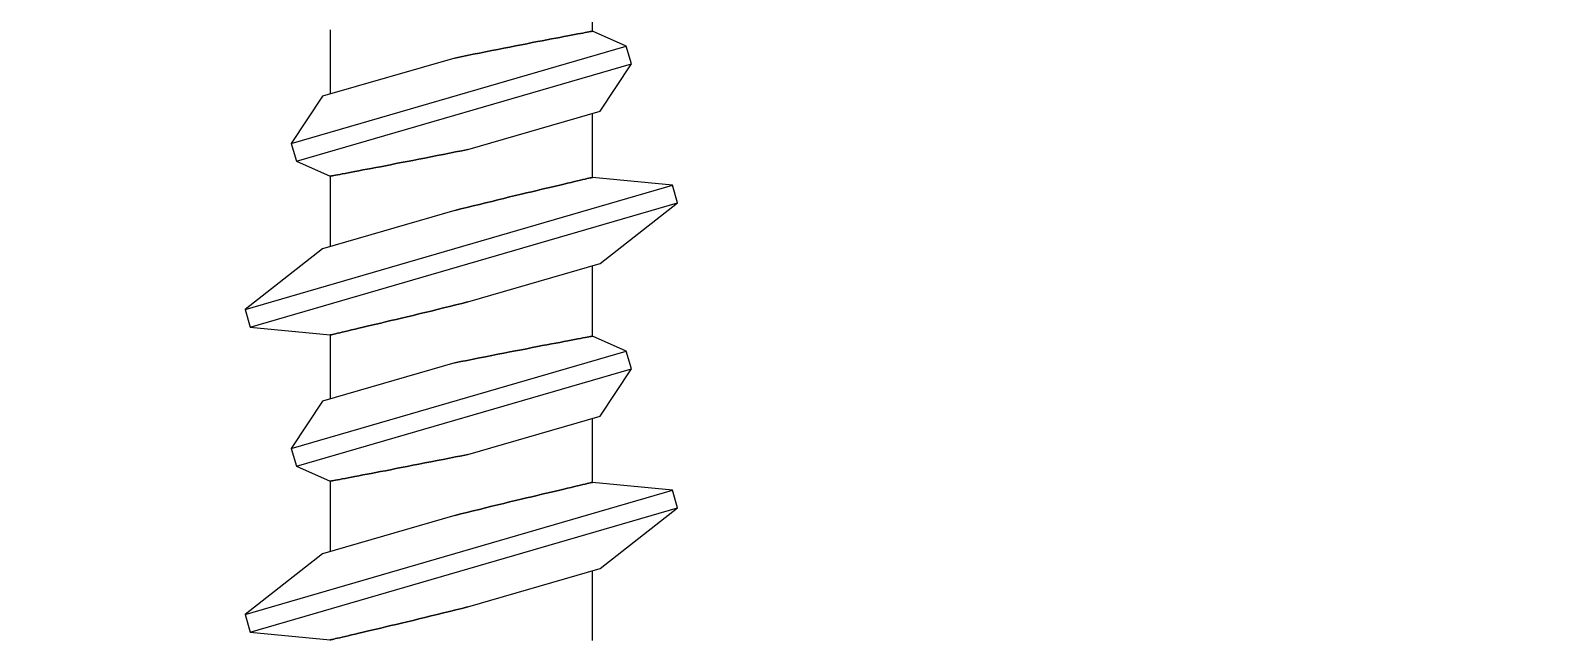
# Model space of a CAD drawing. Header units: millimetres. Extents: x -104 to 89, y -157 to 123.
# Drawn here: x 40.58 to 53.11, y 63.71 to 68.71 of the extents above; entities that cross this region are included whole.
import ezdxf

# ---------------------------------------------------------------- set-up
doc = ezdxf.new("R2010")
doc.units = ezdxf.units.MM
doc.header["$MEASUREMENT"] = 0
doc.layers.add('Board ... BD Dimensions', color=18, linetype='Continuous', lineweight=13, true_color=0x000000)
doc.layers.add('MAIN-1', color=7, linetype='Continuous', true_color=0xffffff)
doc.layers.add('MAIN-2', color=7, linetype='Continuous', true_color=0xffffff)

msp = doc.modelspace()

# ---------------------------------------------------------------- linework, layer by layer
at = {"layer": 'Board ... BD Dimensions'}
msp.add_circle((37.593, 70), 22.174, dxfattribs=at)
at = {"layer": 'MAIN-1'}
for p, q in [((45.183, 68.702), (45.183, 69.279)), ((43.033, 68.712), (43.033, 68.186)), ((45.036, 68.674), (45.062, 68.679)), ((45.062, 68.679), (45.085, 68.683)), ((45.085, 68.683), (45.105, 68.687)), ((45.105, 68.687), (45.123, 68.691)), ((45.123, 68.691), (45.139, 68.694)), ((45.139, 68.694), (45.153, 68.696)), ((45.153, 68.696), (45.164, 68.698)), ((45.164, 68.698), (45.172, 68.7)), ((45.172, 68.7), (45.178, 68.701)), ((45.178, 68.701), (45.182, 68.702)), ((45.182, 68.702), (45.183, 68.702)), ((45.46, 68.579), (45.183, 68.702)), ((42.714, 67.78), (45.46, 68.579)), ((44.358, 68.543), (44.408, 68.553)), ((44.408, 68.553), (44.457, 68.563)), ((44.457, 68.563), (44.506, 68.572)), ((44.506, 68.572), (44.553, 68.581)), ((44.553, 68.581), (44.6, 68.59)), ((44.6, 68.59), (44.645, 68.599)), ((44.645, 68.599), (44.689, 68.608)), ((44.689, 68.608), (44.731, 68.616)), ((44.731, 68.616), (44.771, 68.624)), ((44.771, 68.624), (44.809, 68.631)), ((44.809, 68.631), (44.846, 68.638)), ((44.846, 68.638), (44.882, 68.645)), ((44.882, 68.645), (44.916, 68.651)), ((44.916, 68.651), (44.949, 68.658)), ((44.949, 68.658), (44.98, 68.664)), ((44.98, 68.664), (45.009, 68.669)), ((45.009, 68.669), (45.036, 68.674)), ((45.502, 68.435), (45.46, 68.579)), ((42.756, 67.636), (45.502, 68.435)), ((44.055, 68.482), (42.971, 68.168)), ((44.055, 68.482), (44.104, 68.493)), ((44.104, 68.493), (44.155, 68.503)), ((44.155, 68.503), (44.206, 68.513)), ((44.206, 68.513), (44.256, 68.523)), ((44.256, 68.523), (44.307, 68.533)), ((44.307, 68.533), (44.358, 68.543)), ((45.245, 68.047), (45.502, 68.435)), ((42.971, 68.168), (42.714, 67.78)), ((44.161, 67.733), (45.245, 68.047)), ((45.183, 67.503), (45.183, 68.029)), ((42.714, 67.78), (42.756, 67.636)), ((43.909, 67.682), (43.858, 67.672)), ((43.96, 67.692), (43.909, 67.682)), ((44.011, 67.702), (43.96, 67.692)), ((44.061, 67.712), (44.011, 67.702)), ((44.112, 67.722), (44.061, 67.712)), ((44.161, 67.733), (44.112, 67.722)), ((42.756, 67.636), (43.033, 67.513)), ((43.236, 67.551), (43.207, 67.546)), ((43.268, 67.557), (43.236, 67.551)), ((43.3, 67.564), (43.268, 67.557)), ((43.335, 67.57), (43.3, 67.564)), ((43.37, 67.577), (43.335, 67.57)), ((43.407, 67.584), (43.37, 67.577)), ((43.445, 67.591), (43.407, 67.584)), ((43.486, 67.599), (43.445, 67.591)), ((43.528, 67.607), (43.486, 67.599)), ((43.571, 67.616), (43.528, 67.607)), ((43.616, 67.625), (43.571, 67.616)), ((43.663, 67.634), (43.616, 67.625)), ((43.71, 67.643), (43.663, 67.634)), ((43.759, 67.652), (43.71, 67.643)), ((43.808, 67.662), (43.759, 67.652)), ((43.858, 67.672), (43.808, 67.662)), ((42.335, 66.42), (45.84, 67.439)), ((43.033, 67.513), (43.033, 66.936)), ((43.034, 67.513), (43.033, 67.513)), ((43.038, 67.514), (43.034, 67.513)), ((43.044, 67.515), (43.038, 67.514)), ((43.053, 67.517), (43.044, 67.515)), ((43.063, 67.519), (43.053, 67.517)), ((43.077, 67.521), (43.063, 67.519)), ((43.093, 67.524), (43.077, 67.521)), ((43.111, 67.528), (43.093, 67.524)), ((43.131, 67.532), (43.111, 67.528)), ((43.155, 67.536), (43.131, 67.532)), ((43.18, 67.541), (43.155, 67.536)), ((43.207, 67.546), (43.18, 67.541)), ((44.807, 67.415), (44.844, 67.424)), ((44.844, 67.424), (44.88, 67.432)), ((44.88, 67.432), (44.914, 67.44)), ((44.914, 67.44), (44.947, 67.448)), ((44.947, 67.448), (44.978, 67.455)), ((44.978, 67.455), (45.008, 67.462)), ((45.008, 67.462), (45.035, 67.469)), ((45.035, 67.469), (45.061, 67.475)), ((45.061, 67.475), (45.084, 67.48)), ((45.084, 67.48), (45.105, 67.485)), ((45.105, 67.485), (45.123, 67.489)), ((45.123, 67.489), (45.139, 67.493)), ((45.139, 67.493), (45.152, 67.496)), ((45.152, 67.496), (45.163, 67.499)), ((45.163, 67.499), (45.172, 67.501)), ((45.172, 67.501), (45.178, 67.502)), ((45.178, 67.502), (45.182, 67.503)), ((45.182, 67.503), (45.183, 67.503)), ((45.84, 67.439), (45.183, 67.503)), ((45.881, 67.295), (45.84, 67.439)), ((44.306, 67.294), (44.357, 67.307)), ((44.357, 67.307), (44.407, 67.319)), ((44.407, 67.319), (44.456, 67.331)), ((44.456, 67.331), (44.504, 67.343)), ((44.504, 67.343), (44.552, 67.354)), ((44.552, 67.354), (44.598, 67.365)), ((44.598, 67.365), (44.643, 67.376)), ((44.643, 67.376), (44.687, 67.386)), ((44.687, 67.386), (44.729, 67.396)), ((44.729, 67.396), (44.769, 67.406)), ((44.769, 67.406), (44.807, 67.415)), ((42.377, 66.276), (45.881, 67.295)), ((44.055, 67.232), (42.971, 66.918)), ((44.055, 67.232), (44.104, 67.245)), ((44.104, 67.245), (44.154, 67.257)), ((44.154, 67.257), (44.205, 67.27)), ((44.205, 67.27), (44.256, 67.282)), ((44.256, 67.282), (44.306, 67.294)), ((45.245, 66.797), (45.881, 67.295)), ((42.971, 66.918), (42.335, 66.42)), ((44.161, 66.483), (45.245, 66.797)), ((45.183, 66.202), (45.183, 66.779)), ((43.91, 66.421), (43.86, 66.408)), ((43.961, 66.433), (43.91, 66.421)), ((44.011, 66.445), (43.961, 66.433)), ((44.062, 66.458), (44.011, 66.445)), ((44.112, 66.47), (44.062, 66.458)), ((44.161, 66.483), (44.112, 66.47)), ((42.335, 66.42), (42.377, 66.276)), ((43.409, 66.3), (43.372, 66.291)), ((43.447, 66.309), (43.409, 66.3)), ((43.487, 66.319), (43.447, 66.309)), ((43.529, 66.329), (43.487, 66.319)), ((43.573, 66.339), (43.529, 66.329)), ((43.618, 66.35), (43.573, 66.339)), ((43.664, 66.361), (43.618, 66.35)), ((43.712, 66.372), (43.664, 66.361)), ((43.76, 66.384), (43.712, 66.372)), ((43.81, 66.396), (43.76, 66.384)), ((43.86, 66.408), (43.81, 66.396)), ((42.377, 66.276), (43.033, 66.212)), ((43.033, 66.212), (43.033, 65.686)), ((43.034, 66.212), (43.033, 66.212)), ((43.038, 66.213), (43.034, 66.212)), ((43.044, 66.214), (43.038, 66.213)), ((43.053, 66.216), (43.044, 66.214)), ((43.064, 66.219), (43.053, 66.216)), ((43.077, 66.222), (43.064, 66.219)), ((43.093, 66.226), (43.077, 66.222)), ((43.111, 66.23), (43.093, 66.226)), ((43.132, 66.235), (43.111, 66.23)), ((43.155, 66.24), (43.132, 66.235)), ((43.181, 66.246), (43.155, 66.24)), ((43.208, 66.253), (43.181, 66.246)), ((43.238, 66.26), (43.208, 66.253)), ((43.269, 66.267), (43.238, 66.26)), ((43.302, 66.275), (43.269, 66.267)), ((43.336, 66.283), (43.302, 66.275)), ((43.372, 66.291), (43.336, 66.283)), ((45.009, 66.169), (45.036, 66.174)), ((45.036, 66.174), (45.062, 66.179)), ((45.062, 66.179), (45.085, 66.183)), ((45.085, 66.183), (45.105, 66.187)), ((45.105, 66.187), (45.123, 66.191)), ((45.123, 66.191), (45.139, 66.194)), ((45.139, 66.194), (45.153, 66.196)), ((45.153, 66.196), (45.164, 66.198)), ((45.164, 66.198), (45.172, 66.2)), ((45.172, 66.2), (45.178, 66.201)), ((45.178, 66.201), (45.182, 66.202)), ((45.182, 66.202), (45.183, 66.202)), ((45.46, 66.079), (45.183, 66.202)), ((42.714, 65.28), (45.46, 66.079)), ((44.358, 66.043), (44.408, 66.053)), ((44.408, 66.053), (44.457, 66.063)), ((44.457, 66.063), (44.506, 66.072)), ((44.506, 66.072), (44.553, 66.081)), ((44.553, 66.081), (44.6, 66.09)), ((44.6, 66.09), (44.645, 66.099)), ((44.645, 66.099), (44.689, 66.108)), ((44.689, 66.108), (44.731, 66.116)), ((44.731, 66.116), (44.771, 66.124)), ((44.771, 66.124), (44.809, 66.131)), ((44.809, 66.131), (44.846, 66.138)), ((44.846, 66.138), (44.882, 66.145)), ((44.882, 66.145), (44.916, 66.151)), ((44.916, 66.151), (44.949, 66.158)), ((44.949, 66.158), (44.98, 66.164)), ((44.98, 66.164), (45.009, 66.169)), ((45.502, 65.935), (45.46, 66.079)), ((42.756, 65.136), (45.502, 65.935)), ((44.055, 65.982), (42.971, 65.668)), ((44.055, 65.982), (44.104, 65.993)), ((44.104, 65.993), (44.155, 66.003)), ((44.155, 66.003), (44.206, 66.013)), ((44.206, 66.013), (44.256, 66.023)), ((44.256, 66.023), (44.307, 66.033)), ((44.307, 66.033), (44.358, 66.043)), ((45.245, 65.547), (45.502, 65.935)), ((42.971, 65.668), (42.714, 65.28)), ((44.161, 65.233), (45.245, 65.547)), ((45.183, 65.003), (45.183, 65.529)), ((42.714, 65.28), (42.756, 65.136)), ((43.858, 65.172), (43.808, 65.162)), ((43.909, 65.182), (43.858, 65.172)), ((43.96, 65.192), (43.909, 65.182)), ((44.011, 65.202), (43.96, 65.192)), ((44.061, 65.212), (44.011, 65.202)), ((44.112, 65.222), (44.061, 65.212)), ((44.161, 65.233), (44.112, 65.222)), ((42.756, 65.136), (43.033, 65.013)), ((43.207, 65.046), (43.18, 65.041)), ((43.236, 65.051), (43.207, 65.046)), ((43.268, 65.057), (43.236, 65.051)), ((43.3, 65.064), (43.268, 65.057)), ((43.335, 65.07), (43.3, 65.064)), ((43.37, 65.077), (43.335, 65.07)), ((43.407, 65.084), (43.37, 65.077)), ((43.445, 65.091), (43.407, 65.084)), ((43.486, 65.099), (43.445, 65.091)), ((43.528, 65.107), (43.486, 65.099)), ((43.571, 65.116), (43.528, 65.107)), ((43.616, 65.125), (43.571, 65.116)), ((43.663, 65.134), (43.616, 65.125)), ((43.71, 65.143), (43.663, 65.134)), ((43.759, 65.152), (43.71, 65.143)), ((43.808, 65.162), (43.759, 65.152)), ((42.335, 63.92), (45.84, 64.939)), ((43.033, 65.013), (43.033, 64.436)), ((43.034, 65.013), (43.033, 65.013)), ((43.038, 65.014), (43.034, 65.013)), ((43.044, 65.015), (43.038, 65.014)), ((43.053, 65.017), (43.044, 65.015)), ((43.063, 65.019), (43.053, 65.017)), ((43.077, 65.021), (43.063, 65.019)), ((43.093, 65.024), (43.077, 65.021)), ((43.111, 65.028), (43.093, 65.024)), ((43.131, 65.032), (43.111, 65.028)), ((43.155, 65.036), (43.131, 65.032)), ((43.18, 65.041), (43.155, 65.036)), ((44.807, 64.915), (44.844, 64.924)), ((44.844, 64.924), (44.88, 64.932)), ((44.88, 64.932), (44.914, 64.94)), ((44.914, 64.94), (44.947, 64.948)), ((44.947, 64.948), (44.978, 64.955)), ((44.978, 64.955), (45.008, 64.962)), ((45.008, 64.962), (45.035, 64.969)), ((45.035, 64.969), (45.061, 64.975)), ((45.061, 64.975), (45.084, 64.98)), ((45.084, 64.98), (45.105, 64.985)), ((45.105, 64.985), (45.123, 64.989)), ((45.123, 64.989), (45.139, 64.993)), ((45.139, 64.993), (45.152, 64.996)), ((45.152, 64.996), (45.163, 64.999)), ((45.163, 64.999), (45.172, 65.001)), ((45.172, 65.001), (45.178, 65.002)), ((45.178, 65.002), (45.182, 65.003)), ((45.182, 65.003), (45.183, 65.003)), ((45.84, 64.939), (45.183, 65.003)), ((45.881, 64.795), (45.84, 64.939)), ((42.377, 63.776), (45.881, 64.795)), ((44.256, 64.782), (44.306, 64.794)), ((44.306, 64.794), (44.357, 64.807)), ((44.357, 64.807), (44.407, 64.819)), ((44.407, 64.819), (44.456, 64.831)), ((44.456, 64.831), (44.504, 64.843)), ((44.504, 64.843), (44.552, 64.854)), ((44.552, 64.854), (44.598, 64.865)), ((44.598, 64.865), (44.643, 64.876)), ((44.643, 64.876), (44.687, 64.886)), ((44.687, 64.886), (44.729, 64.896)), ((44.729, 64.896), (44.769, 64.906)), ((44.769, 64.906), (44.807, 64.915)), ((45.245, 64.297), (45.881, 64.795)), ((44.055, 64.732), (42.971, 64.418)), ((44.055, 64.732), (44.104, 64.745)), ((44.104, 64.745), (44.154, 64.757)), ((44.154, 64.757), (44.205, 64.77)), ((44.205, 64.77), (44.256, 64.782)), ((42.971, 64.418), (42.335, 63.92)), ((44.161, 63.983), (45.245, 64.297)), ((45.183, 63.708), (45.183, 64.279)), ((42.335, 63.92), (42.377, 63.776)), ((43.91, 63.921), (43.86, 63.908)), ((43.961, 63.933), (43.91, 63.921)), ((44.011, 63.945), (43.961, 63.933)), ((44.062, 63.958), (44.011, 63.945)), ((44.112, 63.97), (44.062, 63.958)), ((44.161, 63.983), (44.112, 63.97)), ((43.372, 63.791), (43.336, 63.783)), ((43.409, 63.8), (43.372, 63.791)), ((43.447, 63.809), (43.409, 63.8)), ((43.487, 63.819), (43.447, 63.809)), ((43.529, 63.829), (43.487, 63.819)), ((43.573, 63.839), (43.529, 63.829)), ((43.618, 63.85), (43.573, 63.839)), ((43.664, 63.861), (43.618, 63.85)), ((43.712, 63.872), (43.664, 63.861)), ((43.76, 63.884), (43.712, 63.872)), ((43.81, 63.896), (43.76, 63.884)), ((43.86, 63.908), (43.81, 63.896)), ((42.377, 63.776), (43.033, 63.712)), ((43.033, 63.712), (43.033, 63.708)), ((43.034, 63.712), (43.033, 63.712)), ((43.038, 63.713), (43.034, 63.712)), ((43.044, 63.714), (43.038, 63.713)), ((43.053, 63.716), (43.044, 63.714)), ((43.064, 63.719), (43.053, 63.716)), ((43.077, 63.722), (43.064, 63.719)), ((43.093, 63.726), (43.077, 63.722)), ((43.111, 63.73), (43.093, 63.726)), ((43.132, 63.735), (43.111, 63.73)), ((43.155, 63.74), (43.132, 63.735)), ((43.181, 63.746), (43.155, 63.74)), ((43.208, 63.753), (43.181, 63.746)), ((43.238, 63.76), (43.208, 63.753)), ((43.269, 63.767), (43.238, 63.76)), ((43.302, 63.775), (43.269, 63.767)), ((43.336, 63.783), (43.302, 63.775))]:
    msp.add_line(p, q, dxfattribs=at)
at = {"layer": 'MAIN-2'}
for p, q in [((45.062, 68.679), (45.036, 68.674)), ((45.085, 68.683), (45.062, 68.679)), ((45.105, 68.687), (45.085, 68.683)), ((45.123, 68.691), (45.105, 68.687)), ((45.139, 68.694), (45.123, 68.691)), ((45.153, 68.696), (45.139, 68.694)), ((45.164, 68.698), (45.153, 68.696)), ((45.172, 68.7), (45.164, 68.698)), ((45.178, 68.701), (45.172, 68.7)), ((45.182, 68.702), (45.178, 68.701)), ((45.183, 68.702), (45.182, 68.702)), ((42.714, 67.78), (45.46, 68.579)), ((44.408, 68.553), (44.358, 68.543)), ((44.457, 68.563), (44.408, 68.553)), ((44.506, 68.572), (44.457, 68.563)), ((44.553, 68.581), (44.506, 68.572)), ((44.6, 68.59), (44.553, 68.581)), ((44.645, 68.599), (44.6, 68.59)), ((44.689, 68.608), (44.645, 68.599)), ((44.731, 68.616), (44.689, 68.608)), ((44.771, 68.624), (44.731, 68.616)), ((44.809, 68.631), (44.771, 68.624)), ((44.846, 68.638), (44.809, 68.631)), ((44.882, 68.645), (44.846, 68.638)), ((44.916, 68.651), (44.882, 68.645)), ((44.949, 68.658), (44.916, 68.651)), ((44.98, 68.664), (44.949, 68.658)), ((45.009, 68.669), (44.98, 68.664)), ((45.036, 68.674), (45.009, 68.669)), ((42.756, 67.636), (45.502, 68.435)), ((44.104, 68.493), (44.055, 68.482)), ((44.155, 68.503), (44.104, 68.493)), ((44.206, 68.513), (44.155, 68.503)), ((44.256, 68.523), (44.206, 68.513)), ((44.307, 68.533), (44.256, 68.523)), ((44.358, 68.543), (44.307, 68.533)), ((43.858, 67.672), (43.909, 67.682)), ((43.909, 67.682), (43.96, 67.692)), ((43.96, 67.692), (44.011, 67.702)), ((44.011, 67.702), (44.061, 67.712)), ((44.061, 67.712), (44.112, 67.722)), ((44.112, 67.722), (44.161, 67.733)), ((43.207, 67.546), (43.236, 67.551)), ((43.236, 67.551), (43.268, 67.557)), ((43.268, 67.557), (43.3, 67.564)), ((43.3, 67.564), (43.335, 67.57)), ((43.335, 67.57), (43.37, 67.577)), ((43.37, 67.577), (43.407, 67.584)), ((43.407, 67.584), (43.445, 67.591)), ((43.445, 67.591), (43.486, 67.599)), ((43.486, 67.599), (43.528, 67.607)), ((43.528, 67.607), (43.571, 67.616)), ((43.571, 67.616), (43.616, 67.625)), ((43.616, 67.625), (43.663, 67.634)), ((43.663, 67.634), (43.71, 67.643)), ((43.71, 67.643), (43.759, 67.652)), ((43.759, 67.652), (43.808, 67.662)), ((43.808, 67.662), (43.858, 67.672)), ((42.335, 66.42), (45.84, 67.439)), ((43.033, 67.513), (43.034, 67.513)), ((43.034, 67.513), (43.038, 67.514)), ((43.038, 67.514), (43.044, 67.515)), ((43.044, 67.515), (43.053, 67.517)), ((43.053, 67.517), (43.063, 67.519)), ((43.063, 67.519), (43.077, 67.521)), ((43.077, 67.521), (43.093, 67.524)), ((43.093, 67.524), (43.111, 67.528)), ((43.111, 67.528), (43.131, 67.532)), ((43.131, 67.532), (43.155, 67.536)), ((43.155, 67.536), (43.18, 67.541)), ((43.18, 67.541), (43.207, 67.546)), ((44.844, 67.424), (44.807, 67.415)), ((44.88, 67.432), (44.844, 67.424)), ((44.914, 67.44), (44.88, 67.432)), ((44.947, 67.448), (44.914, 67.44)), ((44.978, 67.455), (44.947, 67.448)), ((45.008, 67.462), (44.978, 67.455)), ((45.035, 67.469), (45.008, 67.462)), ((45.061, 67.475), (45.035, 67.469)), ((45.084, 67.48), (45.061, 67.475)), ((45.105, 67.485), (45.084, 67.48)), ((45.123, 67.489), (45.105, 67.485)), ((45.139, 67.493), (45.123, 67.489)), ((45.152, 67.496), (45.139, 67.493)), ((45.163, 67.499), (45.152, 67.496)), ((45.172, 67.501), (45.163, 67.499)), ((45.178, 67.502), (45.172, 67.501)), ((45.182, 67.503), (45.178, 67.502)), ((45.183, 67.503), (45.182, 67.503)), ((44.357, 67.307), (44.306, 67.294)), ((44.407, 67.319), (44.357, 67.307)), ((44.456, 67.331), (44.407, 67.319)), ((44.504, 67.343), (44.456, 67.331)), ((44.552, 67.354), (44.504, 67.343)), ((44.598, 67.365), (44.552, 67.354)), ((44.643, 67.376), (44.598, 67.365)), ((44.687, 67.386), (44.643, 67.376)), ((44.729, 67.396), (44.687, 67.386)), ((44.769, 67.406), (44.729, 67.396)), ((44.807, 67.415), (44.769, 67.406)), ((42.377, 66.276), (45.881, 67.295)), ((44.104, 67.245), (44.055, 67.232)), ((44.154, 67.257), (44.104, 67.245)), ((44.205, 67.27), (44.154, 67.257)), ((44.256, 67.282), (44.205, 67.27)), ((44.306, 67.294), (44.256, 67.282)), ((43.86, 66.408), (43.91, 66.421)), ((43.91, 66.421), (43.961, 66.433)), ((43.961, 66.433), (44.011, 66.445)), ((44.011, 66.445), (44.062, 66.458)), ((44.062, 66.458), (44.112, 66.47)), ((44.112, 66.47), (44.161, 66.483)), ((43.372, 66.291), (43.409, 66.3)), ((43.409, 66.3), (43.447, 66.309)), ((43.447, 66.309), (43.487, 66.319)), ((43.487, 66.319), (43.529, 66.329)), ((43.529, 66.329), (43.573, 66.339)), ((43.573, 66.339), (43.618, 66.35)), ((43.618, 66.35), (43.664, 66.361)), ((43.664, 66.361), (43.712, 66.372)), ((43.712, 66.372), (43.76, 66.384)), ((43.76, 66.384), (43.81, 66.396)), ((43.81, 66.396), (43.86, 66.408)), ((43.033, 66.212), (43.034, 66.212)), ((43.034, 66.212), (43.038, 66.213)), ((43.038, 66.213), (43.044, 66.214)), ((43.044, 66.214), (43.053, 66.216)), ((43.053, 66.216), (43.064, 66.219)), ((43.064, 66.219), (43.077, 66.222)), ((43.077, 66.222), (43.093, 66.226)), ((43.093, 66.226), (43.111, 66.23)), ((43.111, 66.23), (43.132, 66.235)), ((43.132, 66.235), (43.155, 66.24)), ((43.155, 66.24), (43.181, 66.246)), ((43.181, 66.246), (43.208, 66.253)), ((43.208, 66.253), (43.238, 66.26)), ((43.238, 66.26), (43.269, 66.267)), ((43.269, 66.267), (43.302, 66.275)), ((43.302, 66.275), (43.336, 66.283)), ((43.336, 66.283), (43.372, 66.291)), ((45.036, 66.174), (45.009, 66.169)), ((45.062, 66.179), (45.036, 66.174)), ((45.085, 66.183), (45.062, 66.179)), ((45.105, 66.187), (45.085, 66.183)), ((45.123, 66.191), (45.105, 66.187)), ((45.139, 66.194), (45.123, 66.191)), ((45.153, 66.196), (45.139, 66.194)), ((45.164, 66.198), (45.153, 66.196)), ((45.172, 66.2), (45.164, 66.198)), ((45.178, 66.201), (45.172, 66.2)), ((45.182, 66.202), (45.178, 66.201)), ((45.183, 66.202), (45.182, 66.202)), ((42.714, 65.28), (45.46, 66.079)), ((44.408, 66.053), (44.358, 66.043)), ((44.457, 66.063), (44.408, 66.053)), ((44.506, 66.072), (44.457, 66.063)), ((44.553, 66.081), (44.506, 66.072)), ((44.6, 66.09), (44.553, 66.081)), ((44.645, 66.099), (44.6, 66.09)), ((44.689, 66.108), (44.645, 66.099)), ((44.731, 66.116), (44.689, 66.108)), ((44.771, 66.124), (44.731, 66.116)), ((44.809, 66.131), (44.771, 66.124)), ((44.846, 66.138), (44.809, 66.131)), ((44.882, 66.145), (44.846, 66.138)), ((44.916, 66.151), (44.882, 66.145)), ((44.949, 66.158), (44.916, 66.151)), ((44.98, 66.164), (44.949, 66.158)), ((45.009, 66.169), (44.98, 66.164)), ((42.756, 65.136), (45.502, 65.935)), ((44.104, 65.993), (44.055, 65.982)), ((44.155, 66.003), (44.104, 65.993)), ((44.206, 66.013), (44.155, 66.003)), ((44.256, 66.023), (44.206, 66.013)), ((44.307, 66.033), (44.256, 66.023)), ((44.358, 66.043), (44.307, 66.033)), ((43.808, 65.162), (43.858, 65.172)), ((43.858, 65.172), (43.909, 65.182)), ((43.909, 65.182), (43.96, 65.192)), ((43.96, 65.192), (44.011, 65.202)), ((44.011, 65.202), (44.061, 65.212)), ((44.061, 65.212), (44.112, 65.222)), ((44.112, 65.222), (44.161, 65.233)), ((43.18, 65.041), (43.207, 65.046)), ((43.207, 65.046), (43.236, 65.051)), ((43.236, 65.051), (43.268, 65.057)), ((43.268, 65.057), (43.3, 65.064)), ((43.3, 65.064), (43.335, 65.07)), ((43.335, 65.07), (43.37, 65.077)), ((43.37, 65.077), (43.407, 65.084)), ((43.407, 65.084), (43.445, 65.091)), ((43.445, 65.091), (43.486, 65.099)), ((43.486, 65.099), (43.528, 65.107)), ((43.528, 65.107), (43.571, 65.116)), ((43.571, 65.116), (43.616, 65.125)), ((43.616, 65.125), (43.663, 65.134)), ((43.663, 65.134), (43.71, 65.143)), ((43.71, 65.143), (43.759, 65.152)), ((43.759, 65.152), (43.808, 65.162)), ((42.335, 63.92), (45.84, 64.939)), ((43.033, 65.013), (43.034, 65.013)), ((43.034, 65.013), (43.038, 65.014)), ((43.038, 65.014), (43.044, 65.015)), ((43.044, 65.015), (43.053, 65.017)), ((43.053, 65.017), (43.063, 65.019)), ((43.063, 65.019), (43.077, 65.021)), ((43.077, 65.021), (43.093, 65.024)), ((43.093, 65.024), (43.111, 65.028)), ((43.111, 65.028), (43.131, 65.032)), ((43.131, 65.032), (43.155, 65.036)), ((43.155, 65.036), (43.18, 65.041)), ((44.844, 64.924), (44.807, 64.915)), ((44.88, 64.932), (44.844, 64.924)), ((44.914, 64.94), (44.88, 64.932)), ((44.947, 64.948), (44.914, 64.94)), ((44.978, 64.955), (44.947, 64.948)), ((45.008, 64.962), (44.978, 64.955)), ((45.035, 64.969), (45.008, 64.962)), ((45.061, 64.975), (45.035, 64.969)), ((45.084, 64.98), (45.061, 64.975)), ((45.105, 64.985), (45.084, 64.98)), ((45.123, 64.989), (45.105, 64.985)), ((45.139, 64.993), (45.123, 64.989)), ((45.152, 64.996), (45.139, 64.993)), ((45.163, 64.999), (45.152, 64.996)), ((45.172, 65.001), (45.163, 64.999)), ((45.178, 65.002), (45.172, 65.001)), ((45.182, 65.003), (45.178, 65.002)), ((45.183, 65.003), (45.182, 65.003)), ((42.377, 63.776), (45.881, 64.795)), ((44.306, 64.794), (44.256, 64.782)), ((44.357, 64.807), (44.306, 64.794)), ((44.407, 64.819), (44.357, 64.807)), ((44.456, 64.831), (44.407, 64.819)), ((44.504, 64.843), (44.456, 64.831)), ((44.552, 64.854), (44.504, 64.843)), ((44.598, 64.865), (44.552, 64.854)), ((44.643, 64.876), (44.598, 64.865)), ((44.687, 64.886), (44.643, 64.876)), ((44.729, 64.896), (44.687, 64.886)), ((44.769, 64.906), (44.729, 64.896)), ((44.807, 64.915), (44.769, 64.906)), ((44.104, 64.745), (44.055, 64.732)), ((44.154, 64.757), (44.104, 64.745)), ((44.205, 64.77), (44.154, 64.757)), ((44.256, 64.782), (44.205, 64.77)), ((43.86, 63.908), (43.91, 63.921)), ((43.91, 63.921), (43.961, 63.933)), ((43.961, 63.933), (44.011, 63.945)), ((44.011, 63.945), (44.062, 63.958)), ((44.062, 63.958), (44.112, 63.97)), ((44.112, 63.97), (44.161, 63.983)), ((43.336, 63.783), (43.372, 63.791)), ((43.372, 63.791), (43.409, 63.8)), ((43.409, 63.8), (43.447, 63.809)), ((43.447, 63.809), (43.487, 63.819)), ((43.487, 63.819), (43.529, 63.829)), ((43.529, 63.829), (43.573, 63.839)), ((43.573, 63.839), (43.618, 63.85)), ((43.618, 63.85), (43.664, 63.861)), ((43.664, 63.861), (43.712, 63.872)), ((43.712, 63.872), (43.76, 63.884)), ((43.76, 63.884), (43.81, 63.896)), ((43.81, 63.896), (43.86, 63.908)), ((43.033, 63.712), (43.034, 63.712)), ((43.034, 63.712), (43.038, 63.713)), ((43.038, 63.713), (43.044, 63.714)), ((43.044, 63.714), (43.053, 63.716)), ((43.053, 63.716), (43.064, 63.719)), ((43.064, 63.719), (43.077, 63.722)), ((43.077, 63.722), (43.093, 63.726)), ((43.093, 63.726), (43.111, 63.73)), ((43.111, 63.73), (43.132, 63.735)), ((43.132, 63.735), (43.155, 63.74)), ((43.155, 63.74), (43.181, 63.746)), ((43.181, 63.746), (43.208, 63.753)), ((43.208, 63.753), (43.238, 63.76)), ((43.238, 63.76), (43.269, 63.767)), ((43.269, 63.767), (43.302, 63.775)), ((43.302, 63.775), (43.336, 63.783))]:
    msp.add_line(p, q, dxfattribs=at)

doc.saveas('drawing.dxf')
